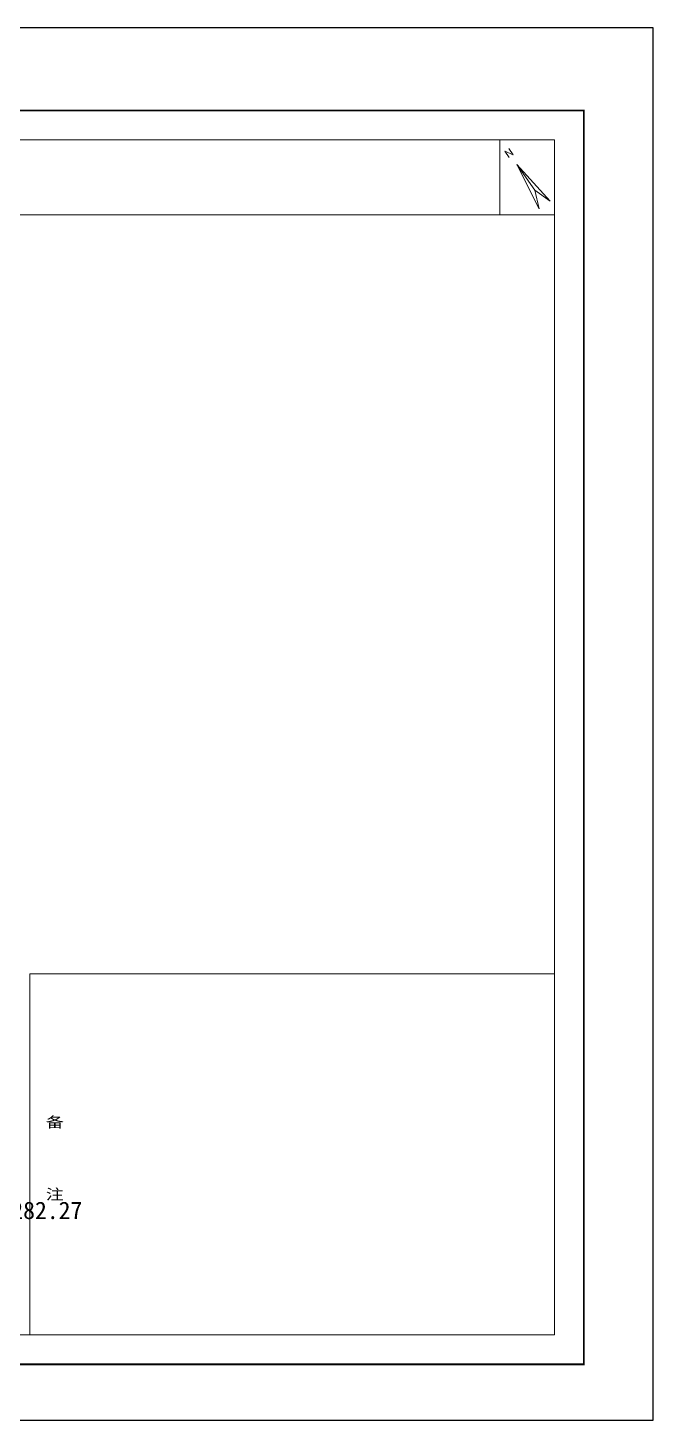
# Model space of a CAD drawing. Extents: x 512858 to 514372, y -232486 to -231710.
# Drawn here: x 513242.9 to 513281, y -231795 to -231710.1 of the extents above; entities that cross this region are included whole.
import ezdxf
from ezdxf.enums import TextEntityAlignment as Align

# ---------------------------------------------------------------- set-up
doc = ezdxf.new("R2010")
doc.units = 0
doc.header["$LTSCALE"] = 1000
doc.layers.add('$计算结果', color=7, linetype='Continuous')
doc.layers.add('图廓', color=252, linetype='Continuous', lineweight=9)
doc.layers.add('打印图框', color=252, linetype='Continuous', plot=False)
doc.styles.add('dw', font='simhei.ttf')
doc.styles.add('tkhz1', font='txt.shx', dxfattribs={"width": 0.8, "bigfont": 'hztxt.shx'})

msp = doc.modelspace()

# ---------------------------------------------------------------- linework, layer by layer
at = {"layer": '图廓', "color": 0, "linetype": 'ByBlock'}
for p, q in [((513274.757, -231720.628), (513272.722, -231718.395)), ((513272.722, -231718.395), (513274.085, -231721.092)), ((513273.803, -231719.963), (513272.722, -231718.395))]:
    msp.add_line(p, q, dxfattribs=at)
at = {"layer": '图廓', "color": 0, "linetype": 'ByBlock', "ltscale": 2}
for p, q in [((513274.757, -231720.628), (513272.722, -231718.395)), ((513272.722, -231718.395), (513274.085, -231721.092)), ((513273.803, -231719.963), (513272.722, -231718.395))]:
    msp.add_line(p, q, dxfattribs=at)
at = {"layer": '图廓', "color": 0}
msp.add_line((513173.788, -231721.47), (513275.016, -231721.47), dxfattribs=at)
at = {"layer": '图廓', "color": 0, "const_width": 0.119}
msp.add_lwpolyline([(513172.002, -231715.096), (513276.802, -231715.096), (513276.802, -231791.613), (513172.002, -231791.613)], close=True, dxfattribs=at)
at = {"layer": '图廓', "color": 0}
msp.add_lwpolyline([(513173.788, -231716.883), (513275.016, -231716.883), (513275.016, -231789.827), (513173.788, -231789.827)], close=True, dxfattribs=at)
for points in [[(513271.67, -231716.883), (513271.67, -231721.47)], [(513243.021, -231767.787), (513275.016, -231767.787)], [(513243.021, -231767.787), (513243.021, -231789.827)]]:
    msp.add_lwpolyline(points, dxfattribs=at)
at = {"layer": '图廓', "color": 0, "linetype": 'ByBlock', "ltscale": 2}
for points in [[(513273.803, -231719.963), (513274.085, -231721.092)], [(513273.803, -231719.963), (513274.757, -231720.628)]]:
    msp.add_lwpolyline(points, dxfattribs=at)
at = {"layer": '打印图框', "color": 6, "ltscale": 0.5}
msp.add_lwpolyline([(513167.72, -231795.025), (513281.028, -231795.025), (513281.028, -231710.051), (513167.72, -231710.051)], close=True, dxfattribs=at)

# ---------------------------------------------------------------- texts
at = {"layer": '$计算结果', "insert": (513181.883, -231782.279), "char_height": 1.06217, "width": 84.98136, "attachment_point": 4, "style": 'dw'}
msp.add_mtext('  地下室不计容面积：97.50 = 97.50\\P本层不计容建筑面积：97.50 = 97.50\\P  养老服务用房免计容面积：300.78 = 300.78\\P  物业附属用房免计容面积：58.82 + 33.05 = 91.87\\P  配电房免计容面积：122.63 + 16.64 = 139.27\\P本层免计容建筑面积：300.78 + 91.87 + 139.27 = 531.92\\P  住宅计容面积：124.14 + 124.14 + 5.65 + 5.61 + 5.42 + 5.30 + 4.73 + 4.10 + 3.18 = 282.27\\P  商业计容面积：119.30 = 119.30\\P  消防控制室计容面积：54.84 = 54.84\\P  社区医疗卫生中心计容面积：155.95 + 47.39 = 203.34\\P  社区文化活动中心计容面积：133.68 + 23.46 + 19.86 = 177.00\\P本层计容建筑面积：282.27 + 119.30 + 54.84 + 203.34 + 177.00 = 836.75\\P总面积：97.50 + 531.92 + 836.75 = 1466.17', dxfattribs=at)
at = {"layer": '图廓', "color": 0, "linetype": 'ByBlock', "style": 'tkhz1'}
msp.add_text('N', height=0.476, rotation=34.58143, dxfattribs=at).set_placement((513272.104, -231717.498), align=Align.TOP_CENTER)
at = {"layer": '图廓', "color": 0, "linetype": 'ByBlock', "ltscale": 2, "style": 'tkhz1'}
msp.add_text('N', height=0.476, rotation=34.58143, dxfattribs=at).set_placement((513272.104, -231717.498), align=Align.TOP_CENTER)
at = {"layer": '图廓', "color": 0, "style": 'dw', "width": 1.25}
for s, p in [('备', (513243.991, -231777.161)), ('注', (513243.991, -231781.563))]:
    msp.add_text(s, height=0.643, dxfattribs=at).set_placement(p)

doc.saveas('drawing.dxf')
